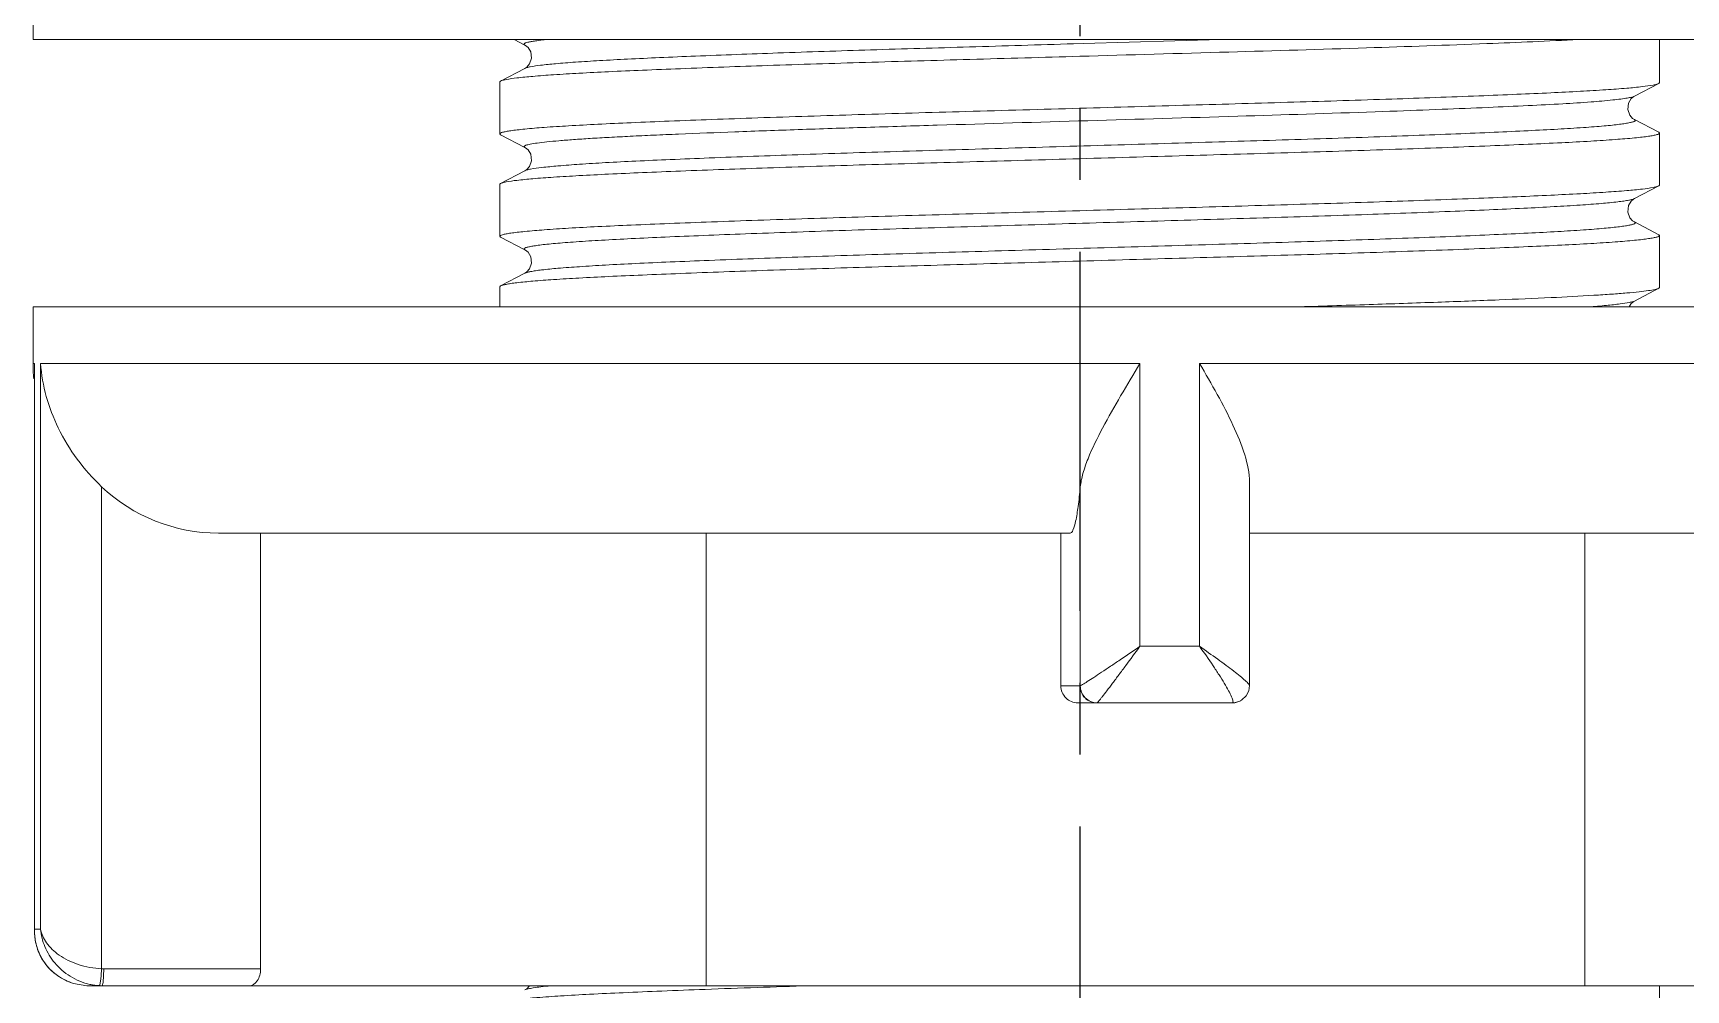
# Model space of a CAD drawing. Header units: millimetres. Extents: x 1931 to 2525, y -1753 to -1333.
# Drawn here: x 2270.78 to 2300, y -1686.29 to -1669.37 of the extents above; entities that cross this region are included whole.
import ezdxf

# ---------------------------------------------------------------- set-up
doc = ezdxf.new("R2010")
doc.units = ezdxf.units.MM
doc.header["$LTSCALE"] = 0.1
doc.linetypes.add('CENTERX2', pattern=[101.6, 63.5, -12.7, 12.7, -12.7])
doc.layers.get('0').update_dxf_attribs({"lineweight": 13})
doc.layers.add('CENTER', color=1, linetype='CENTERX2')

msp = doc.modelspace()

# ---------------------------------------------------------------- linework, layer by layer
at = {"color": 7, "linetype": 'Continuous'}
for p, q in [((2270.784, -1667.484), (2270.784, -1669.484)), ((2307.784, -1669.484), (2270.784, -1669.484)), ((2279.29, -1669.484), (2279.479, -1669.583)), ((2289.352, -1669.556), (2289.176, -1669.561)), ((2291.773, -1669.484), (2289.352, -1669.556)), ((2299.534, -1669.484), (2299.534, -1670.248)), ((2279.048, -1670.22), (2279.034, -1670.235)), ((2279.034, -1670.235), (2279.034, -1671.153)), ((2279.479, -1669.995), (2279.048, -1670.22)), ((2299.089, -1670.488), (2299.52, -1670.263)), ((2299.52, -1670.263), (2299.534, -1670.248)), ((2294.763, -1670.754), (2294.508, -1670.763)), ((2294.784, -1670.754), (2294.763, -1670.754)), ((2299.52, -1671.125), (2299.089, -1670.9)), ((2299.52, -1671.125), (2299.534, -1671.14)), ((2299.534, -1671.14), (2299.534, -1672.058)), ((2279.048, -1671.168), (2279.034, -1671.153)), ((2279.048, -1671.168), (2279.479, -1671.393)), ((2279.479, -1671.805), (2279.048, -1672.03)), ((2279.048, -1672.03), (2279.034, -1672.045)), ((2279.034, -1672.045), (2279.034, -1672.963)), ((2299.089, -1672.298), (2299.52, -1672.073)), ((2299.52, -1672.073), (2299.534, -1672.058)), ((2299.52, -1672.935), (2299.089, -1672.71)), ((2279.048, -1672.978), (2279.034, -1672.963)), ((2279.048, -1672.978), (2279.479, -1673.203)), ((2299.52, -1672.935), (2299.534, -1672.95)), ((2299.534, -1672.95), (2299.534, -1673.868)), ((2279.479, -1673.615), (2279.048, -1673.84)), ((2279.048, -1673.84), (2279.034, -1673.855)), ((2279.034, -1673.855), (2279.034, -1674.211)), ((2299.089, -1674.108), (2299.52, -1673.883)), ((2299.52, -1673.883), (2299.534, -1673.868)), ((2270.784, -1675.211), (2270.784, -1674.211)), ((2270.784, -1674.211), (2307.784, -1674.211)), ((2270.812, -1675.211), (2270.784, -1675.211)), ((2270.812, -1675.211), (2270.81, -1675.307)), ((2270.812, -1685.211), (2270.812, -1675.211)), ((2270.917, -1675.211), (2270.917, -1685.211)), ((2290.348, -1675.211), (2270.917, -1675.211)), ((2290.348, -1680.211), (2290.348, -1675.211)), ((2291.402, -1675.211), (2291.402, -1680.211)), ((2307.784, -1675.211), (2291.402, -1675.211)), ((2270.81, -1685.249), (2270.81, -1675.303)), ((2271.996, -1685.91), (2271.996, -1677.39)), ((2289.295, -1677.395), (2289.295, -1680.911)), ((2292.287, -1680.901), (2292.287, -1677.305)), ((2282.578, -1678.211), (2274.06, -1678.211)), ((2274.805, -1685.911), (2274.805, -1678.211)), ((2282.68, -1678.21), (2282.68, -1686.211)), ((2289.117, -1678.211), (2282.858, -1678.211)), ((2288.951, -1680.911), (2288.951, -1678.211)), ((2298.033, -1678.211), (2292.287, -1678.211)), ((2298.211, -1678.21), (2298.211, -1686.211)), ((2304.782, -1678.211), (2298.286, -1678.211)), ((2291.402, -1680.211), (2290.348, -1680.211)), ((2289.292, -1680.911), (2288.951, -1680.911)), ((2291.982, -1681.211), (2289.25, -1681.211)), ((2291.982, -1681.211), (2291.987, -1681.21)), ((2292.133, -1681.171), (2292.131, -1681.172)), ((2270.81, -1685.25), (2270.812, -1685.211)), ((2270.81, -1685.254), (2270.81, -1685.25)), ((2270.81, -1685.254), (2270.811, -1685.29)), ((2270.917, -1685.211), (2270.812, -1685.211)), ((2272.022, -1686.156), (2272.033, -1685.911)), ((2274.805, -1685.911), (2272.033, -1685.911)), ((2271.498, -1686.169), (2271.735, -1686.21)), ((2271.786, -1686.211), (2306.783, -1686.211)), ((2271.954, -1686.21), (2271.963, -1686.195)), ((2272.007, -1686.211), (2272.022, -1686.156)), ((2299.534, -1686.211), (2299.534, -1686.538))]:
    msp.add_line(p, q, dxfattribs=at)
for points in [[(2279.479, -1669.583), (2279.49, -1669.589), (2279.534, -1669.626), (2279.584, -1669.706), (2279.597, -1669.818), (2279.561, -1669.918), (2279.51, -1669.975), (2279.479, -1669.995)], [(2299.089, -1670.9), (2299.058, -1670.88), (2299.008, -1670.825), (2298.971, -1670.725), (2298.984, -1670.612), (2299.033, -1670.531), (2299.077, -1670.494), (2299.089, -1670.488)], [(2279.479, -1671.393), (2279.49, -1671.399), (2279.534, -1671.435), (2279.584, -1671.515), (2279.597, -1671.627), (2279.561, -1671.728), (2279.51, -1671.784), (2279.479, -1671.805)], [(2299.089, -1672.71), (2299.058, -1672.69), (2299.008, -1672.635), (2298.971, -1672.535), (2298.984, -1672.422), (2299.033, -1672.341), (2299.077, -1672.304), (2299.089, -1672.298)], [(2279.479, -1673.203), (2279.49, -1673.209), (2279.534, -1673.245), (2279.583, -1673.325), (2279.597, -1673.437), (2279.561, -1673.537), (2279.511, -1673.594), (2279.479, -1673.615)], [(2298.996, -1674.211), (2299.033, -1674.151), (2299.077, -1674.114), (2299.089, -1674.108)], [(2292.133, -1681.171), (2292.152, -1681.159), (2292.229, -1681.085), (2292.273, -1680.996), (2292.287, -1680.905)], [(2291.982, -1681.211), (2292.008, -1681.21), (2292.097, -1681.189), (2292.131, -1681.172)], [(2270.811, -1685.29), (2270.815, -1685.344), (2270.822, -1685.401), (2270.833, -1685.459), (2270.849, -1685.518), (2270.868, -1685.578), (2270.892, -1685.638), (2270.922, -1685.698), (2270.956, -1685.757), (2270.996, -1685.816), (2271.041, -1685.873), (2271.093, -1685.928), (2271.15, -1685.98), (2271.214, -1686.03), (2271.284, -1686.075), (2271.361, -1686.116), (2271.445, -1686.151), (2271.498, -1686.169)], [(2279.557, -1686.211), (2279.511, -1686.264), (2279.479, -1686.285)]]:
    msp.add_lwpolyline(points, dxfattribs=at)
for centre, radius, start, end in [((2273.784, -1675.211), 3, 180, 185.1549), ((2274.059, -1675.208), 3.003, 226.598, 270.0203), ((2282.578, -1674.242), 3.969, 269.9936, 271.4689), ((2282.857, -1666.2), 12.011, 269.1556, 270.0037), ((2298.034, -1666.2), 12.011, 269.9963, 270.8444), ((2298.286, -1676.039), 2.173, 268.0146, 270.0084), ((2291.986, -1680.913), 0.297, 270.1762, 299.1915), ((2271.765, -1685.25), 0.954, 177.6702, 180.1887), ((2271.774, -1685.25), 0.963, 180.192, 185.3931), ((2272.033, -1685.213), 0.699, 266.9185, 269.9997), ((2271.786, -1685.213), 0.998, 267.0665, 269.9998), ((2272.015, -1685.16), 1.052, 257.6395, 261.0496), ((2272.009, -1685.198), 1.013, 261.0264, 266.8751), ((2272.007, -1685.22), 0.991, 266.9076, 269.9997), ((2295.921, -2044.369), 358.34, 91.82626, 92.1205)]:
    msp.add_arc(centre, radius, start, end, dxfattribs=at)
msp.add_ellipse((2274.607, -1685.911), major_axis=(0, 0.3), ratio=0.661247, start_param=-3.141593, end_param=-1.570796, dxfattribs=at)
for points, knots in [([(2279.872, -1669.484), (2279.834, -1669.488), (2279.765, -1669.496), (2279.671, -1669.508), (2279.594, -1669.52), (2279.536, -1669.532), (2279.499, -1669.543), (2279.478, -1669.552), (2279.469, -1669.557), (2279.464, -1669.564), (2279.464, -1669.575), (2279.473, -1669.58), (2279.479, -1669.583)], [0, 0, 0, 0, 0.25531, 0.470216, 0.644511, 0.778193, 0.872064, 0.904683, 0.92848, 0.945038, 0.958627, 1, 1, 1, 1]), ([(2289.176, -1669.561), (2288.562, -1669.58), (2287.365, -1669.616), (2285.623, -1669.667), (2284.009, -1669.72), (2282.765, -1669.767), (2281.88, -1669.804), (2281.315, -1669.83), (2280.819, -1669.856), (2280.395, -1669.883), (2280.047, -1669.909), (2279.782, -1669.936), (2279.613, -1669.959), (2279.522, -1669.979), (2279.49, -1669.989), (2279.479, -1669.995)], [0, 0, 0, 0, 0.189725, 0.36977, 0.538542, 0.688581, 0.754084, 0.812271, 0.863417, 0.907424, 0.943501, 0.97111, 0.989934, 0.996042, 1, 1, 1, 1]), ([(2298.103, -1669.484), (2297.563, -1669.514), (2296.314, -1669.566), (2294.252, -1669.639), (2291.853, -1669.709), (2290.162, -1669.757), (2289.284, -1669.782)], [0, 0, 0, 0, 0.183794, 0.42494, 0.701349, 1, 1, 1, 1]), ([(2289.284, -1669.782), (2288.637, -1669.801), (2287.374, -1669.837), (2285.535, -1669.888), (2283.829, -1669.942), (2282.515, -1669.989), (2281.579, -1670.027), (2280.982, -1670.053), (2280.458, -1670.079), (2280.01, -1670.106), (2279.644, -1670.133), (2279.364, -1670.16), (2279.187, -1670.183), (2279.092, -1670.204), (2279.06, -1670.214), (2279.048, -1670.22)], [0, 0, 0, 0, 0.189567, 0.369694, 0.538568, 0.688869, 0.754504, 0.812791, 0.863971, 0.907979, 0.944009, 0.971514, 0.990169, 0.996168, 1, 1, 1, 1]), ([(2289.284, -1670.701), (2289.931, -1670.682), (2291.194, -1670.646), (2293.033, -1670.594), (2294.738, -1670.541), (2296.052, -1670.494), (2296.988, -1670.456), (2297.586, -1670.429), (2298.11, -1670.403), (2298.557, -1670.376), (2298.924, -1670.35), (2299.203, -1670.323), (2299.381, -1670.3), (2299.476, -1670.279), (2299.508, -1670.269), (2299.52, -1670.263)], [0, 0, 0, 0, 0.189564, 0.369698, 0.538564, 0.68886, 0.754502, 0.812761, 0.863966, 0.907971, 0.944007, 0.971511, 0.990166, 0.996166, 1, 1, 1, 1]), ([(2299.089, -1670.488), (2299.074, -1670.496), (2299.032, -1670.507), (2298.952, -1670.523), (2298.84, -1670.539), (2298.626, -1670.564), (2298.283, -1670.593), (2297.786, -1670.625), (2297.179, -1670.656), (2296.468, -1670.688), (2295.658, -1670.721), (2295.085, -1670.743), (2294.784, -1670.754)], [0, 0, 0, 0, 0.011537, 0.030348, 0.056609, 0.090297, 0.179523, 0.295784, 0.436845, 0.60178, 0.790336, 1, 1, 1, 1]), ([(2279.034, -1671.153), (2279.034, -1671.147), (2279.053, -1671.134), (2279.089, -1671.124), (2279.152, -1671.109), (2279.237, -1671.096), (2279.348, -1671.082), (2279.544, -1671.061), (2279.847, -1671.036), (2280.277, -1671.009), (2280.79, -1670.981), (2281.383, -1670.954), (2282.054, -1670.927), (2282.8, -1670.898), (2283.913, -1670.859), (2285.412, -1670.811), (2287.309, -1670.757), (2288.614, -1670.72), (2289.284, -1670.701)], [0, 0, 0, 0, 0.001772, 0.005564, 0.011665, 0.020135, 0.030992, 0.044217, 0.077609, 0.119815, 0.170061, 0.227711, 0.293309, 0.366247, 0.445589, 0.618727, 0.804265, 1, 1, 1, 1]), ([(2294.508, -1670.763), (2293.698, -1670.792), (2292.005, -1670.844), (2289.424, -1670.92), (2287.234, -1670.986), (2285.527, -1671.037), (2284.335, -1671.076), (2283.231, -1671.116), (2282.378, -1671.149), (2281.761, -1671.176), (2281.352, -1671.195), (2280.98, -1671.214), (2280.644, -1671.233), (2280.348, -1671.253), (2280.092, -1671.273), (2279.879, -1671.293), (2279.71, -1671.312), (2279.598, -1671.329), (2279.532, -1671.343), (2279.499, -1671.353), (2279.478, -1671.362), (2279.463, -1671.371), (2279.465, -1671.386), (2279.474, -1671.39), (2279.479, -1671.393)], [0, 0, 0, 0, 0.161225, 0.336719, 0.513259, 0.596761, 0.676277, 0.750295, 0.816404, 0.845945, 0.873082, 0.897814, 0.920088, 0.939833, 0.956907, 0.971126, 0.982371, 0.990611, 0.993602, 0.995857, 0.997401, 0.998316, 0.998955, 1, 1, 1, 1]), ([(2299.089, -1670.9), (2299.095, -1670.903), (2299.105, -1670.909), (2299.103, -1670.922), (2299.094, -1670.929), (2299.081, -1670.935), (2299.052, -1670.945), (2299.001, -1670.957), (2298.922, -1670.971), (2298.82, -1670.985), (2298.694, -1671), (2298.545, -1671.014), (2298.373, -1671.028), (2298.101, -1671.048), (2297.712, -1671.072), (2297.187, -1671.099), (2296.586, -1671.126), (2295.912, -1671.155), (2295.17, -1671.183), (2294.37, -1671.212), (2293.221, -1671.251), (2291.706, -1671.296), (2289.828, -1671.352), (2287.928, -1671.409), (2286.082, -1671.463), (2284.359, -1671.518), (2283.027, -1671.567), (2282.073, -1671.606), (2281.461, -1671.633), (2280.926, -1671.66), (2280.468, -1671.688), (2280.092, -1671.716), (2279.805, -1671.744), (2279.622, -1671.767), (2279.524, -1671.788), (2279.491, -1671.799), (2279.479, -1671.805)], [0, 0, 0, 0, 0.001022, 0.001372, 0.001869, 0.002609, 0.003622, 0.006513, 0.010586, 0.015847, 0.022295, 0.029913, 0.038671, 0.048538, 0.071422, 0.09812, 0.128646, 0.163069, 0.200972, 0.241838, 0.285056, 0.376147, 0.472955, 0.571387, 0.66585, 0.754435, 0.834029, 0.86897, 0.900058, 0.927283, 0.950732, 0.969984, 0.984707, 0.994712, 0.997935, 1, 1, 1, 1]), ([(2299.534, -1671.14), (2299.534, -1671.146), (2299.515, -1671.159), (2299.479, -1671.169), (2299.416, -1671.184), (2299.331, -1671.197), (2299.22, -1671.211), (2299.024, -1671.232), (2298.721, -1671.256), (2298.291, -1671.284), (2297.778, -1671.312), (2297.185, -1671.338), (2296.514, -1671.366), (2295.768, -1671.395), (2294.655, -1671.434), (2293.156, -1671.482), (2291.259, -1671.535), (2289.954, -1671.573), (2289.284, -1671.592)], [0, 0, 0, 0, 0.00177, 0.005561, 0.011662, 0.020134, 0.030987, 0.044213, 0.077605, 0.119805, 0.170041, 0.227713, 0.293302, 0.366242, 0.445587, 0.618735, 0.804258, 1, 1, 1, 1]), ([(2289.284, -1671.592), (2288.637, -1671.611), (2287.374, -1671.647), (2285.535, -1671.698), (2283.829, -1671.752), (2282.516, -1671.799), (2281.579, -1671.837), (2280.982, -1671.863), (2280.458, -1671.89), (2280.01, -1671.916), (2279.644, -1671.943), (2279.364, -1671.97), (2279.187, -1671.993), (2279.092, -1672.014), (2279.06, -1672.024), (2279.048, -1672.03)], [0, 0, 0, 0, 0.189559, 0.369703, 0.538564, 0.688861, 0.7545, 0.81276, 0.863967, 0.907971, 0.944007, 0.971511, 0.990166, 0.996166, 1, 1, 1, 1]), ([(2299.089, -1672.298), (2299.077, -1672.304), (2299.043, -1672.314), (2298.981, -1672.328), (2298.896, -1672.342), (2298.735, -1672.362), (2298.476, -1672.387), (2298.101, -1672.415), (2297.643, -1672.442), (2297.107, -1672.47), (2296.495, -1672.497), (2295.541, -1672.536), (2294.209, -1672.585), (2292.487, -1672.64), (2290.641, -1672.694), (2288.741, -1672.751), (2286.863, -1672.807), (2285.348, -1672.852), (2284.198, -1672.891), (2283.398, -1672.92), (2282.656, -1672.948), (2281.982, -1672.976), (2281.381, -1673.004), (2280.856, -1673.031), (2280.467, -1673.055), (2280.195, -1673.075), (2280.024, -1673.089), (2279.874, -1673.103), (2279.748, -1673.118), (2279.646, -1673.132), (2279.567, -1673.145), (2279.516, -1673.157), (2279.487, -1673.167), (2279.474, -1673.174), (2279.465, -1673.181), (2279.462, -1673.194), (2279.473, -1673.2), (2279.479, -1673.203)], [0, 0, 0, 0, 0.002063, 0.005281, 0.009688, 0.015284, 0.030015, 0.049267, 0.072654, 0.099948, 0.131045, 0.165932, 0.245571, 0.334069, 0.428566, 0.527038, 0.623732, 0.714936, 0.758103, 0.799005, 0.836921, 0.871282, 0.901847, 0.9286, 0.951425, 0.961293, 0.970065, 0.97769, 0.984138, 0.989401, 0.993472, 0.996361, 0.997375, 0.998117, 0.998618, 0.998973, 1, 1, 1, 1]), ([(2289.284, -1672.511), (2289.931, -1672.492), (2291.194, -1672.456), (2293.033, -1672.404), (2294.738, -1672.351), (2296.052, -1672.304), (2296.989, -1672.266), (2297.586, -1672.239), (2298.11, -1672.213), (2298.557, -1672.186), (2298.924, -1672.16), (2299.203, -1672.133), (2299.381, -1672.11), (2299.476, -1672.089), (2299.508, -1672.079), (2299.52, -1672.073)], [0, 0, 0, 0, 0.189565, 0.369691, 0.538564, 0.688862, 0.754502, 0.812774, 0.863965, 0.907974, 0.944006, 0.971512, 0.990166, 0.996166, 1, 1, 1, 1]), ([(2279.034, -1672.963), (2279.034, -1672.957), (2279.053, -1672.944), (2279.089, -1672.934), (2279.152, -1672.919), (2279.237, -1672.906), (2279.348, -1672.892), (2279.544, -1672.871), (2279.847, -1672.846), (2280.277, -1672.818), (2280.79, -1672.791), (2281.383, -1672.764), (2282.054, -1672.737), (2282.8, -1672.708), (2283.913, -1672.669), (2285.412, -1672.621), (2287.309, -1672.567), (2288.614, -1672.53), (2289.284, -1672.511)], [0, 0, 0, 0, 0.001771, 0.005563, 0.011664, 0.020134, 0.030992, 0.044217, 0.077606, 0.11982, 0.170055, 0.227715, 0.293304, 0.366247, 0.445588, 0.618733, 0.804266, 1, 1, 1, 1]), ([(2299.089, -1672.71), (2299.095, -1672.713), (2299.106, -1672.719), (2299.103, -1672.732), (2299.094, -1672.739), (2299.081, -1672.745), (2299.052, -1672.755), (2299.001, -1672.767), (2298.922, -1672.781), (2298.82, -1672.795), (2298.694, -1672.81), (2298.545, -1672.824), (2298.373, -1672.838), (2298.101, -1672.858), (2297.712, -1672.882), (2297.187, -1672.909), (2296.586, -1672.936), (2295.912, -1672.965), (2295.17, -1672.993), (2294.37, -1673.022), (2293.221, -1673.061), (2291.706, -1673.106), (2289.828, -1673.162), (2287.928, -1673.219), (2286.081, -1673.273), (2284.359, -1673.328), (2283.027, -1673.377), (2282.072, -1673.416), (2281.461, -1673.443), (2280.925, -1673.47), (2280.468, -1673.498), (2280.092, -1673.526), (2279.833, -1673.55), (2279.672, -1673.571), (2279.587, -1673.585), (2279.524, -1673.599), (2279.491, -1673.609), (2279.479, -1673.615)], [0, 0, 0, 0, 0.001023, 0.001373, 0.00187, 0.002611, 0.003625, 0.006514, 0.010585, 0.015848, 0.022295, 0.029913, 0.038672, 0.048539, 0.071419, 0.098124, 0.128645, 0.163069, 0.200971, 0.241839, 0.285058, 0.376138, 0.472958, 0.571393, 0.665858, 0.75444, 0.834033, 0.868973, 0.900069, 0.927276, 0.950735, 0.969985, 0.984706, 0.990306, 0.994713, 0.997936, 1, 1, 1, 1]), ([(2299.534, -1672.95), (2299.534, -1672.956), (2299.515, -1672.969), (2299.479, -1672.979), (2299.416, -1672.994), (2299.331, -1673.007), (2299.22, -1673.021), (2299.024, -1673.042), (2298.721, -1673.066), (2298.291, -1673.094), (2297.778, -1673.122), (2297.185, -1673.148), (2296.514, -1673.176), (2295.768, -1673.205), (2294.655, -1673.244), (2293.156, -1673.292), (2291.259, -1673.345), (2289.954, -1673.383), (2289.284, -1673.402)], [0, 0, 0, 0, 0.001771, 0.005564, 0.01166, 0.02013, 0.030985, 0.044209, 0.077603, 0.119803, 0.170051, 0.2277, 0.293295, 0.366241, 0.445583, 0.618723, 0.804248, 1, 1, 1, 1]), ([(2289.284, -1673.402), (2288.637, -1673.421), (2287.374, -1673.457), (2285.535, -1673.508), (2283.829, -1673.562), (2282.515, -1673.609), (2281.579, -1673.647), (2280.982, -1673.673), (2280.458, -1673.699), (2280.01, -1673.726), (2279.644, -1673.753), (2279.392, -1673.777), (2279.236, -1673.797), (2279.153, -1673.811), (2279.092, -1673.824), (2279.06, -1673.834), (2279.048, -1673.84)], [0, 0, 0, 0, 0.189565, 0.369684, 0.538571, 0.68887, 0.754499, 0.812786, 0.863953, 0.907977, 0.944009, 0.97151, 0.981955, 0.990168, 0.996167, 1, 1, 1, 1]), ([(2293.092, -1674.212), (2293.528, -1674.199), (2294.369, -1674.172), (2295.57, -1674.131), (2296.642, -1674.09), (2297.562, -1674.051), (2298.226, -1674.017), (2298.672, -1673.988), (2298.939, -1673.968), (2299.156, -1673.947), (2299.324, -1673.928), (2299.439, -1673.908), (2299.5, -1673.893), (2299.52, -1673.883)], [0, 0, 0, 0, 0.203241, 0.39183, 0.55994, 0.703038, 0.820647, 0.869548, 0.911183, 0.945208, 0.971374, 0.989604, 1, 1, 1, 1]), ([(2299.089, -1674.108), (2299.078, -1674.113), (2299.049, -1674.123), (2298.966, -1674.142), (2298.813, -1674.163), (2298.572, -1674.189), (2298.385, -1674.204), (2298.28, -1674.212)], [0, 0, 0, 0, 0.043867, 0.110464, 0.314045, 0.611414, 1, 1, 1, 1]), ([(2271.996, -1677.39), (2271.683, -1677.094), (2271.176, -1676.419), (2270.945, -1675.604), (2270.917, -1675.211)], [0, 0, 0, 0, 0.52281, 1, 1, 1, 1]), ([(2290.348, -1675.211), (2290.235, -1675.403), (2290.009, -1675.78), (2289.692, -1676.336), (2289.465, -1676.792), (2289.339, -1677.144), (2289.302, -1677.314), (2289.295, -1677.395)], [0, 0, 0, 0, 0.274074, 0.540555, 0.787884, 0.899523, 1, 1, 1, 1]), ([(2292.287, -1677.312), (2292.287, -1677.148), (2292.208, -1676.798), (2291.995, -1676.286), (2291.716, -1675.751), (2291.509, -1675.393), (2291.402, -1675.211)], [0, 0, 0, 0, 0.214437, 0.459535, 0.724457, 1, 1, 1, 1]), ([(2289.295, -1677.395), (2289.284, -1677.511), (2289.262, -1677.714), (2289.222, -1677.969), (2289.183, -1678.123), (2289.149, -1678.195), (2289.126, -1678.211), (2289.117, -1678.211)], [0, 0, 0, 0, 0.411485, 0.718573, 0.912483, 0.967302, 1, 1, 1, 1]), ([(2289.295, -1680.911), (2289.309, -1680.905), (2289.349, -1680.878), (2289.429, -1680.829), (2289.54, -1680.756), (2289.677, -1680.665), (2289.832, -1680.562), (2290.058, -1680.409), (2290.232, -1680.293), (2290.348, -1680.211)], [0, 0, 0, 0, 0.036965, 0.113354, 0.221642, 0.35391, 0.503159, 0.663565, 1, 1, 1, 1]), ([(2290.348, -1680.211), (2290.264, -1680.325), (2290.142, -1680.494), (2289.98, -1680.711), (2289.869, -1680.859), (2289.771, -1680.989), (2289.699, -1681.082), (2289.652, -1681.142), (2289.626, -1681.174), (2289.608, -1681.196), (2289.598, -1681.207), (2289.594, -1681.21)], [0, 0, 0, 0, 0.338623, 0.499713, 0.649356, 0.781641, 0.889431, 0.931648, 0.964697, 0.987662, 1, 1, 1, 1]), ([(2291.987, -1681.21), (2291.997, -1681.206), (2291.994, -1681.175), (2291.984, -1681.143), (2291.959, -1681.08), (2291.911, -1680.987), (2291.837, -1680.857), (2291.744, -1680.71), (2291.6, -1680.491), (2291.484, -1680.323), (2291.402, -1680.211)], [0, 0, 0, 0, 0.028516, 0.056992, 0.09511, 0.197034, 0.326993, 0.477823, 0.643414, 1, 1, 1, 1]), ([(2291.402, -1680.211), (2291.509, -1680.287), (2291.668, -1680.397), (2291.869, -1680.544), (2292.001, -1680.644), (2292.114, -1680.733), (2292.192, -1680.8), (2292.241, -1680.845), (2292.265, -1680.87), (2292.28, -1680.889), (2292.287, -1680.901), (2292.287, -1680.905)], [0, 0, 0, 0, 0.350332, 0.512859, 0.661373, 0.790605, 0.894375, 0.934623, 0.966006, 0.987799, 1, 1, 1, 1]), ([(2289.25, -1681.211), (2289.174, -1681.211), (2289.015, -1681.147), (2288.951, -1680.988), (2288.951, -1680.911)], [0, 0, 0, 0, 0.499344, 1, 1, 1, 1]), ([(2289.292, -1680.911), (2289.292, -1680.911), (2289.293, -1680.911), (2289.294, -1680.911), (2289.295, -1680.911)], [0, 0, 0, 0, 0.482091, 1, 1, 1, 1]), ([(2289.292, -1680.911), (2289.292, -1680.988), (2289.355, -1681.147), (2289.514, -1681.211), (2289.591, -1681.211)], [0, 0, 0, 0, 0.500582, 1, 1, 1, 1]), ([(2289.594, -1681.21), (2289.517, -1681.21), (2289.359, -1681.146), (2289.295, -1680.987), (2289.295, -1680.911)], [0, 0, 0, 0, 0.499553, 1, 1, 1, 1]), ([(2289.594, -1681.21), (2289.593, -1681.211), (2289.592, -1681.211), (2289.591, -1681.211), (2289.591, -1681.211)], [0, 0, 0, 0, 0.529285, 1, 1, 1, 1]), ([(2270.815, -1685.341), (2270.824, -1685.429), (2270.865, -1685.606), (2271.004, -1685.849), (2271.218, -1686.051), (2271.4, -1686.139), (2271.498, -1686.169)], [0, 0, 0, 0, 0.233829, 0.474432, 0.72881, 1, 1, 1, 1]), ([(2271.79, -1686.187), (2271.666, -1686.16), (2271.434, -1686.063), (2271.16, -1685.824), (2270.98, -1685.532), (2270.926, -1685.317), (2270.917, -1685.211)], [0, 0, 0, 0, 0.272203, 0.530412, 0.771677, 1, 1, 1, 1]), ([(2270.917, -1685.211), (2270.931, -1685.297), (2271.016, -1685.476), (2271.253, -1685.694), (2271.59, -1685.857), (2271.856, -1685.905), (2271.996, -1685.91)], [0, 0, 0, 0, 0.189966, 0.418174, 0.692872, 1, 1, 1, 1]), ([(2271.963, -1686.195), (2271.967, -1686.181), (2271.974, -1686.144), (2271.987, -1686.049), (2271.993, -1685.968), (2271.996, -1685.91)], [0, 0, 0, 0, 0.154156, 0.398528, 1, 1, 1, 1]), ([(2282.662, -1686.275), (2282.407, -1686.284), (2281.925, -1686.303), (2281.245, -1686.332), (2280.649, -1686.359), (2280.14, -1686.388), (2279.723, -1686.417), (2279.437, -1686.442), (2279.259, -1686.464), (2279.165, -1686.478), (2279.097, -1686.492), (2279.061, -1686.503), (2279.048, -1686.51)], [0, 0, 0, 0, 0.211097, 0.399282, 0.563432, 0.70483, 0.820859, 0.909395, 0.942902, 0.969139, 0.988108, 1, 1, 1, 1]), ([(2279.932, -1686.211), (2279.875, -1686.217), (2279.772, -1686.228), (2279.639, -1686.246), (2279.545, -1686.263), (2279.496, -1686.276), (2279.479, -1686.285)], [0, 0, 0, 0, 0.377077, 0.66942, 0.876532, 1, 1, 1, 1])]:
    msp.add_open_spline(points, degree=3, knots=knots, dxfattribs=at)
at = {"layer": 'CENTER', "color": 1}
msp.add_line((2289.284, -1622.436), (2289.284, -1702.646), dxfattribs=at)

doc.saveas('drawing.dxf')
